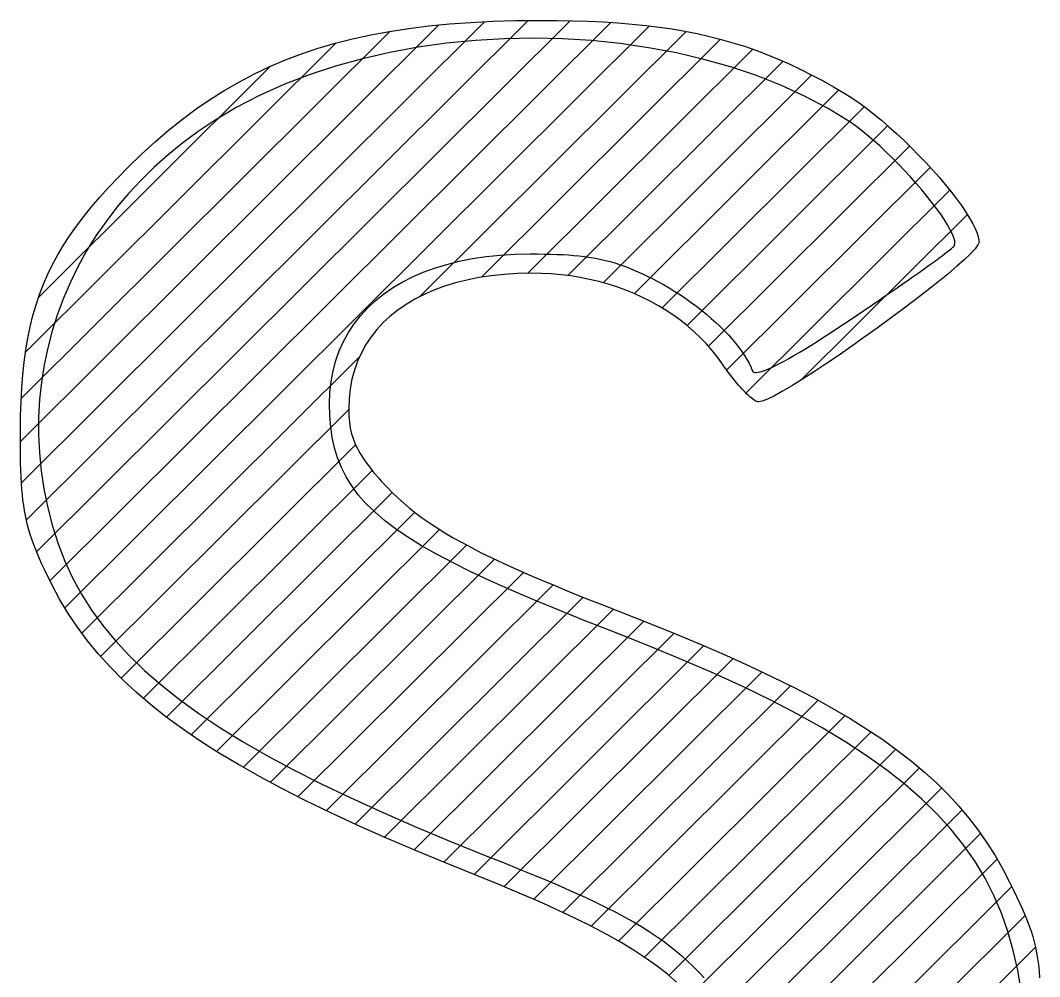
# Model space of a CAD drawing. Extents: x 0 to 420, y -1 to 297.
# Drawn here: x 211.303 to 214.376, y 5.783 to 8.666 of the extents above; entities that cross this region are included whole.
import ezdxf

# ---------------------------------------------------------------- set-up
doc = ezdxf.new("R2010")
doc.units = 0
doc.layers.get('0').update_dxf_attribs({"color": 15, "linetype": 'CONTINUOUS'})
doc.layers.add('SCD_DRAW', color=11, linetype='CONTINUOUS')

# ---------------------------------------------------------------- blocks, each defined once
blk = doc.blocks.new('EX_A3Frame_SysCAD2')
at = {"linetype": 'CONTINUOUS'}
for p, q in [((211.302534, 7.395715), (212.564699, 8.652038)), ((211.302534, 7.395715), (212.564699, 8.652038)), ((211.305599, 7.271783), (212.702081, 8.661799)), ((211.305599, 7.271783), (212.702081, 8.661799)), ((211.320505, 7.159634), (212.83336, 8.665485)), ((211.320505, 7.159634), (212.83336, 8.665485)), ((211.351456, 7.063502), (212.960256, 8.664854)), ((211.351456, 7.063502), (212.960256, 8.664854)), ((211.391193, 6.97607), (213.082727, 8.659773)), ((211.391193, 6.97607), (213.082727, 8.659773)), ((211.436607, 6.894289), (213.199717, 8.649237)), ((211.436607, 6.894289), (213.199717, 8.649237)), ((212.415338, 8.632465), (212.473589, 8.641377)), ((212.473589, 8.641377), (212.533825, 8.64884)), ((212.533825, 8.64884), (212.596149, 8.65489)), ((212.596149, 8.65489), (212.660665, 8.659564)), ((212.660665, 8.659564), (212.727478, 8.662899)), ((212.727478, 8.662899), (212.79669, 8.664932)), ((212.79669, 8.664932), (212.868409, 8.665702)), ((212.868409, 8.665702), (212.918876, 8.665505)), ((212.918876, 8.665505), (212.967614, 8.664688)), ((212.967614, 8.664688), (213.014713, 8.663228)), ((213.014713, 8.663228), (213.060265, 8.661105)), ((213.060265, 8.661105), (213.104364, 8.658296)), ((213.104364, 8.658296), (213.147102, 8.654778)), ((213.147102, 8.654778), (213.188569, 8.65053)), ((213.188569, 8.65053), (213.22886, 8.64553)), ((213.22886, 8.64553), (213.268066, 8.639755)), ((213.268066, 8.639755), (213.306278, 8.633183)), ((211.305078, 7.525272), (212.417842, 8.632885)), ((211.305078, 7.525272), (212.417842, 8.632885)), ((212.251437, 8.596651), (212.304365, 8.610138)), ((212.304365, 8.610138), (212.358964, 8.622064)), ((212.358964, 8.622064), (212.415338, 8.632465)), ((212.507244, 7.833452), (213.309999, 8.632491)), ((212.507244, 7.833452), (213.309999, 8.632491)), ((212.762222, 8.610292), (212.674722, 8.60524)), ((212.693231, 7.891594), (213.413957, 8.608982)), ((212.693231, 7.891594), (213.413957, 8.608982)), ((212.849983, 8.611865), (212.762222, 8.610292)), ((212.937674, 8.609957), (212.849983, 8.611865)), ((213.024967, 8.604569), (212.937674, 8.609957)), ((213.306278, 8.633183), (213.343591, 8.625792)), ((213.343591, 8.625792), (213.380095, 8.617561)), ((213.380095, 8.617561), (213.415883, 8.608466)), ((213.415883, 8.608466), (213.451047, 8.598486)), ((211.318066, 7.665186), (212.25478, 8.597563)), ((211.318066, 7.665186), (212.25478, 8.597563)), ((212.150173, 8.56484), (212.200075, 8.581564)), ((212.200075, 8.581564), (212.251437, 8.596651)), ((212.501821, 8.584689), (212.41708, 8.569191)), ((212.587812, 8.596705), (212.501821, 8.584689)), ((212.674722, 8.60524), (212.587812, 8.596705)), ((212.8326, 7.903332), (213.511268, 8.578858)), ((212.8326, 7.903332), (213.511268, 8.578858)), ((213.111533, 8.595704), (213.024967, 8.604569)), ((213.19704, 8.58336), (213.111533, 8.595704)), ((213.281161, 8.567539), (213.19704, 8.58336)), ((213.451047, 8.598486), (213.485679, 8.5876)), ((213.485679, 8.5876), (213.519872, 8.575784)), ((213.519872, 8.575784), (213.553717, 8.563015)), ((212.05434, 8.526336), (212.10163, 8.546444)), ((212.10163, 8.546444), (212.150173, 8.56484)), ((212.333917, 8.55021), (212.252662, 8.527745)), ((212.41708, 8.569191), (212.333917, 8.55021)), ((213.363565, 8.548241), (213.281161, 8.567539)), ((213.443923, 8.525467), (213.363565, 8.548241)), ((213.553717, 8.563015), (213.587307, 8.549274)), ((213.587307, 8.549274), (213.620734, 8.534537)), ((211.357743, 7.831664), (212.056714, 8.527399)), ((211.357743, 7.831664), (212.056714, 8.527399)), ((212.008198, 8.504479), (212.05434, 8.526336)), ((212.252662, 8.527745), (212.173645, 8.501795)), ((212.953491, 7.896427), (213.602692, 8.542623)), ((212.953491, 7.896427), (213.602692, 8.542623)), ((213.521907, 8.499217), (213.443923, 8.525467)), ((213.620734, 8.534537), (213.654091, 8.518783)), ((213.654091, 8.518783), (213.687469, 8.501989)), ((211.963099, 8.480837), (212.008198, 8.504479)), ((212.173645, 8.501795), (212.097193, 8.472361)), ((213.059509, 7.87497), (213.688768, 8.501315)), ((213.059509, 7.87497), (213.688768, 8.501315)), ((213.597185, 8.469493), (213.521907, 8.499217)), ((213.687469, 8.501989), (213.720961, 8.484133)), ((213.720961, 8.484133), (213.754657, 8.465193)), ((211.875617, 8.428049), (211.91894, 8.455373)), ((211.91894, 8.455373), (211.963099, 8.480837)), ((212.097193, 8.472361), (212.023639, 8.439441)), ((213.153903, 7.841942), (213.770677, 8.45586)), ((213.153903, 7.841942), (213.770677, 8.45586)), ((213.669428, 8.436294), (213.597185, 8.469493)), ((213.754657, 8.465193), (213.788653, 8.445147)), ((211.833025, 8.398826), (211.875617, 8.428049)), ((212.023639, 8.439441), (211.953311, 8.403035)), ((213.738308, 8.399622), (213.669428, 8.436294)), ((213.788653, 8.445147), (213.809692, 8.431843)), ((213.809692, 8.431843), (213.831363, 8.416966)), ((211.791059, 8.36767), (211.833025, 8.398826)), ((211.953311, 8.403035), (211.886538, 8.363141)), ((213.238094, 7.798796), (213.847397, 8.405279)), ((213.238094, 7.798796), (213.847397, 8.405279)), ((213.803495, 8.359477), (213.738308, 8.399622)), ((213.831363, 8.416966), (213.853531, 8.400666)), ((213.853531, 8.400666), (213.876058, 8.383095)), ((211.749616, 8.334543), (211.791059, 8.36767)), ((211.886538, 8.363141), (211.838201, 8.330595)), ((213.876058, 8.383095), (213.898811, 8.364403)), ((213.898811, 8.364403), (213.921653, 8.34474)), ((211.70859, 8.299406), (211.749616, 8.334543)), ((211.838201, 8.330595), (211.791989, 8.296382)), ((213.312688, 7.746059), (213.917665, 8.348236)), ((213.312688, 7.746059), (213.917665, 8.348236)), ((213.820551, 8.347628), (213.803495, 8.359477)), ((213.838233, 8.334311), (213.820551, 8.347628)), ((213.856409, 8.31968), (213.838233, 8.334311)), ((213.921653, 8.34474), (213.944449, 8.324258)), ((211.667878, 8.262224), (211.70859, 8.299406)), ((213.874947, 8.303893), (213.856409, 8.31968)), ((213.893715, 8.287105), (213.874947, 8.303893)), ((213.944449, 8.324258), (213.967061, 8.303106)), ((213.967061, 8.303106), (213.989355, 8.281436)), ((211.791989, 8.296382), (211.74793, 8.26057)), ((213.377547, 7.683632), (213.983716, 8.286995)), ((213.377547, 7.683632), (213.983716, 8.286995)), ((213.91258, 8.269474), (213.893715, 8.287105)), ((213.931412, 8.251155), (213.91258, 8.269474)), ((213.989355, 8.281436), (214.011194, 8.259398)), ((211.627375, 8.222957), (211.667878, 8.262224)), ((211.74793, 8.26057), (211.706055, 8.223222)), ((213.950078, 8.232305), (213.931412, 8.251155)), ((214.011194, 8.259398), (214.032443, 8.237141)), ((214.032443, 8.237141), (214.052967, 8.21482)), ((211.597102, 8.192206), (211.627375, 8.222957)), ((211.706055, 8.223222), (211.666395, 8.184403)), ((213.432275, 7.61156), (214.046023, 8.222468)), ((213.432275, 7.61156), (214.046023, 8.222468)), ((213.968447, 8.21308), (213.950078, 8.232305)), ((213.986386, 8.193637), (213.968447, 8.21308)), ((214.052967, 8.21482), (214.072628, 8.192582)), ((211.568619, 8.16207), (211.597102, 8.192206)), ((211.666395, 8.184403), (211.628978, 8.14418)), ((214.003762, 8.174132), (213.986386, 8.193637)), ((214.072628, 8.192582), (214.091293, 8.170577)), ((211.541881, 8.132437), (211.568619, 8.16207)), ((213.490156, 7.542188), (214.104811, 8.153999)), ((213.490156, 7.542188), (214.104811, 8.153999)), ((214.020445, 8.154721), (214.003762, 8.174132)), ((214.036303, 8.135562), (214.020445, 8.154721)), ((214.091293, 8.170577), (214.108823, 8.148959)), ((214.108823, 8.148959), (214.125084, 8.127876)), ((211.516843, 8.103196), (211.541881, 8.132437)), ((211.628978, 8.14418), (211.593836, 8.102613)), ((214.051204, 8.11681), (214.036303, 8.135562)), ((214.065014, 8.098621), (214.051204, 8.11681)), ((214.125084, 8.127876), (214.13994, 8.107479)), ((211.493457, 8.074236), (211.516843, 8.103196)), ((211.593836, 8.102613), (211.560997, 8.059771)), ((214.077604, 8.081153), (214.065014, 8.098621)), ((214.13994, 8.107479), (214.153255, 8.087921)), ((214.153255, 8.087921), (214.164894, 8.069348)), ((211.471681, 8.045445), (211.493457, 8.074236)), ((211.560997, 8.059771), (211.530492, 8.015717)), ((213.657413, 7.581687), (214.158232, 8.080187)), ((213.657413, 7.581687), (214.158232, 8.080187)), ((214.08884, 8.06456), (214.077604, 8.081153)), ((214.098591, 8.049001), (214.08884, 8.06456)), ((214.164894, 8.069348), (214.174719, 8.051915)), ((211.451466, 8.016711), (211.471681, 8.045445)), ((214.106724, 8.034631), (214.098591, 8.049001)), ((214.113108, 8.021607), (214.106724, 8.034631)), ((214.174719, 8.051915), (214.182596, 8.03577)), ((214.182596, 8.03577), (214.188388, 8.021065)), ((211.432767, 7.987922), (211.451466, 8.016711)), ((211.530492, 8.015717), (211.502351, 7.970517)), ((214.11761, 8.010084), (214.113108, 8.021607)), ((214.120101, 8.00022), (214.11761, 8.010084)), ((214.118513, 7.986094), (214.120445, 7.992171)), ((214.120445, 7.992171), (214.120101, 8.00022)), ((214.188388, 8.021065), (214.191961, 8.00795)), ((214.193177, 7.996576), (214.190145, 7.988594)), ((214.191961, 8.00795), (214.193177, 7.996576)), ((211.41554, 7.958968), (211.432767, 7.987922)), ((211.502351, 7.970517), (211.476604, 7.924234)), ((212.749737, 7.958085), (212.794141, 7.960758)), ((212.794141, 7.960758), (212.840057, 7.961655)), ((212.840057, 7.961655), (212.861664, 7.961579)), ((212.861664, 7.961579), (212.882218, 7.961344)), ((212.882218, 7.961344), (212.901789, 7.960933)), ((212.901789, 7.960933), (212.920446, 7.960336)), ((212.920446, 7.960336), (212.938257, 7.959535)), ((214.081949, 7.956213), (214.090637, 7.962754)), ((214.090637, 7.962754), (214.098248, 7.968593)), ((214.098248, 7.968593), (214.104734, 7.973696)), ((214.104734, 7.973696), (214.11005, 7.978031)), ((214.11005, 7.978031), (214.11415, 7.981563)), ((214.11415, 7.981563), (214.116986, 7.984262)), ((214.116986, 7.984262), (214.118513, 7.986094)), ((214.167355, 7.962026), (214.148578, 7.94415)), ((214.181374, 7.976959), (214.167355, 7.962026)), ((214.190145, 7.988594), (214.181374, 7.976959)), ((211.385316, 7.900115), (211.399738, 7.929736)), ((211.399738, 7.929736), (211.41554, 7.958968)), ((212.551758, 7.919114), (212.588017, 7.930223)), ((212.588017, 7.930223), (212.625984, 7.939705)), ((212.625984, 7.939705), (212.665619, 7.947529)), ((212.665619, 7.947529), (212.706883, 7.953665)), ((212.706883, 7.953665), (212.749737, 7.958085)), ((212.938257, 7.959535), (212.95529, 7.958519)), ((212.95529, 7.958519), (212.971617, 7.957272)), ((212.971617, 7.957272), (212.987305, 7.955783)), ((212.987305, 7.955783), (213.002422, 7.954034)), ((213.002422, 7.954034), (213.017039, 7.952014)), ((213.017039, 7.952014), (213.031224, 7.949709)), ((213.031224, 7.949709), (213.045045, 7.947105)), ((213.045045, 7.947105), (213.058573, 7.944186)), ((213.058573, 7.944186), (213.071875, 7.940941)), ((213.071875, 7.940941), (213.085021, 7.937354)), ((213.085021, 7.937354), (213.09808, 7.933411)), ((213.09808, 7.933411), (213.111121, 7.9291)), ((214.037339, 7.923678), (214.049877, 7.932701)), ((214.049877, 7.932701), (214.061522, 7.941153)), ((214.061522, 7.941153), (214.072229, 7.949001)), ((214.072229, 7.949001), (214.081949, 7.956213)), ((214.148578, 7.94415), (214.125533, 7.923687)), ((211.372228, 7.869994), (211.385316, 7.900115)), ((211.476604, 7.924234), (211.45328, 7.876934)), ((212.484522, 7.892125), (212.517247, 7.906404)), ((212.517247, 7.906404), (212.551758, 7.919114)), ((212.761312, 7.899931), (212.722309, 7.895818)), ((212.801728, 7.902476), (212.761312, 7.899931)), ((212.84352, 7.903422), (212.801728, 7.902476)), ((212.873582, 7.902979), (212.84352, 7.903422)), ((212.903373, 7.901459), (212.873582, 7.902979)), ((212.932858, 7.89888), (212.903373, 7.901459)), ((212.962003, 7.895258), (212.932858, 7.89888)), ((213.111121, 7.9291), (213.124212, 7.924406)), ((213.124212, 7.924406), (213.137422, 7.919315)), ((213.137422, 7.919315), (213.15082, 7.913812)), ((213.15082, 7.913812), (213.164477, 7.907885)), ((213.164477, 7.907885), (213.178459, 7.90152)), ((213.178459, 7.90152), (213.192837, 7.894701)), ((213.994829, 7.893512), (214.009769, 7.90405)), ((214.009769, 7.90405), (214.023955, 7.914116)), ((214.023955, 7.914116), (214.037339, 7.923678)), ((214.09871, 7.900991), (214.068599, 7.876417)), ((214.125533, 7.923687), (214.09871, 7.900991)), ((211.360429, 7.83926), (211.372228, 7.869994)), ((211.45328, 7.876934), (211.43241, 7.828682)), ((212.424589, 7.858975), (212.453622, 7.876305)), ((212.453622, 7.876305), (212.484522, 7.892125)), ((212.61413, 7.874326), (212.581131, 7.864199)), ((212.648682, 7.88299), (212.61413, 7.874326)), ((212.684754, 7.890162), (212.648682, 7.88299)), ((212.722309, 7.895818), (212.684754, 7.890162)), ((212.990773, 7.890608), (212.962003, 7.895258)), ((213.019133, 7.88495), (212.990773, 7.890608)), ((213.047049, 7.878297), (213.019133, 7.88495)), ((213.074485, 7.870668), (213.047049, 7.878297)), ((213.101407, 7.862078), (213.074485, 7.870668)), ((213.192837, 7.894701), (213.207678, 7.887416)), ((213.207678, 7.887416), (213.225011, 7.87849)), ((213.225011, 7.87849), (213.242238, 7.86905)), ((213.242238, 7.86905), (213.259317, 7.859137)), ((213.945946, 7.85939), (213.962872, 7.871148)), ((213.962872, 7.871148), (213.979181, 7.882533)), ((213.979181, 7.882533), (213.994829, 7.893512)), ((214.068599, 7.876417), (214.035691, 7.850321)), ((211.349872, 7.807802), (211.360429, 7.83926)), ((212.372275, 7.8199), (212.397459, 7.840163)), ((212.397459, 7.840163), (212.424589, 7.858975)), ((212.519941, 7.839661), (212.491821, 7.825301)), ((212.549723, 7.852635), (212.519941, 7.839661)), ((212.581131, 7.864199), (212.549723, 7.852635)), ((213.12778, 7.852545), (213.101407, 7.862078)), ((213.153569, 7.842085), (213.12778, 7.852545)), ((213.17874, 7.830713), (213.153569, 7.842085)), ((213.259317, 7.859137), (213.276208, 7.848787)), ((213.276208, 7.848787), (213.292866, 7.83804)), ((213.292866, 7.83804), (213.30925, 7.826935)), ((213.910434, 7.834885), (213.928452, 7.847291)), ((213.928452, 7.847291), (213.945946, 7.85939)), ((214.035691, 7.850321), (214.000475, 7.823055)), ((211.340513, 7.775508), (211.349872, 7.807802)), ((211.43241, 7.828682), (211.414024, 7.779542)), ((212.349073, 7.798212), (212.372275, 7.8199)), ((212.465398, 7.809585), (212.440706, 7.792536)), ((212.491821, 7.825301), (212.465398, 7.809585)), ((213.203257, 7.818448), (213.17874, 7.830713)), ((213.227086, 7.805305), (213.203257, 7.818448)), ((213.30925, 7.826935), (213.325319, 7.81551)), ((213.325319, 7.81551), (213.341029, 7.803804)), ((213.853704, 7.796149), (213.873014, 7.809281)), ((213.873014, 7.809281), (213.891939, 7.822204)), ((213.891939, 7.822204), (213.910434, 7.834885)), ((214.000475, 7.823055), (213.963441, 7.794977)), ((211.414024, 7.779542), (211.398151, 7.729578)), ((212.327895, 7.775133), (212.349073, 7.798212)), ((212.440706, 7.792536), (212.417784, 7.774182)), ((213.250193, 7.791301), (213.227086, 7.805305)), ((213.272542, 7.776452), (213.250193, 7.791301)), ((213.294099, 7.760776), (213.272542, 7.776452)), ((213.341029, 7.803804), (213.35634, 7.791857)), ((213.35634, 7.791857), (213.371208, 7.779706)), ((213.371208, 7.779706), (213.385592, 7.767389)), ((213.814117, 7.769389), (213.834056, 7.78284)), ((213.834056, 7.78284), (213.853704, 7.796149)), ((213.963441, 7.794977), (213.925081, 7.766441)), ((211.332305, 7.742267), (211.340513, 7.775508)), ((212.291763, 7.72491), (212.308778, 7.750689)), ((212.308778, 7.750689), (212.327895, 7.775133)), ((212.396665, 7.754551), (212.377386, 7.733667)), ((212.417784, 7.774182), (212.396665, 7.754551)), ((213.314827, 7.744288), (213.294099, 7.760776)), ((213.385592, 7.767389), (213.399449, 7.754948)), ((213.399449, 7.754948), (213.412738, 7.742418)), ((213.767479, 7.73831), (213.790317, 7.753446)), ((213.790317, 7.753446), (213.814117, 7.769389)), ((213.925081, 7.766441), (213.885882, 7.737802)), ((211.325203, 7.707968), (211.332305, 7.742267)), ((211.398151, 7.729578), (211.384822, 7.678857)), ((212.276889, 7.697827), (212.291763, 7.72491)), ((212.377386, 7.733667), (212.359981, 7.711558)), ((213.334695, 7.727005), (213.314827, 7.744288)), ((213.353665, 7.708944), (213.334695, 7.727005)), ((213.412738, 7.742418), (213.425416, 7.72984)), ((213.425416, 7.72984), (213.437441, 7.717253)), ((213.437441, 7.717253), (213.448771, 7.704694)), ((213.724689, 7.710459), (213.745603, 7.72398)), ((213.745603, 7.72398), (213.767479, 7.73831)), ((213.885882, 7.737802), (213.846337, 7.709413)), ((211.319161, 7.672499), (211.325203, 7.707968)), ((212.264195, 7.669467), (212.276889, 7.697827)), ((212.344487, 7.688249), (212.330939, 7.663768)), ((212.359981, 7.711558), (212.344487, 7.688249)), ((213.371704, 7.690121), (213.353665, 7.708944)), ((213.388777, 7.670554), (213.371704, 7.690121)), ((213.448771, 7.704694), (213.459365, 7.692204)), ((213.459365, 7.692204), (213.469178, 7.67982)), ((213.667729, 7.674737), (213.685752, 7.685837)), ((213.685752, 7.685837), (213.704739, 7.697744)), ((213.704739, 7.697744), (213.724689, 7.710459)), ((213.846337, 7.709413), (213.806934, 7.681632)), ((211.314134, 7.635747), (211.319161, 7.672499)), ((211.384822, 7.678857), (211.374067, 7.627443)), ((212.253721, 7.639863), (212.264195, 7.669467)), ((212.330939, 7.663768), (212.319373, 7.638141)), ((213.404848, 7.650257), (213.388777, 7.670554)), ((213.469178, 7.67982), (213.478171, 7.667581)), ((213.478171, 7.667581), (213.486301, 7.655525)), ((213.486301, 7.655525), (213.493525, 7.643693)), ((213.61945, 7.646289), (213.634578, 7.654963)), ((213.634578, 7.654963), (213.650671, 7.664445)), ((213.650671, 7.664445), (213.667729, 7.674737)), ((213.768165, 7.654812), (213.730519, 7.629308)), ((213.806934, 7.681632), (213.768165, 7.654812)), ((211.310077, 7.597602), (211.314134, 7.635747)), ((211.374067, 7.627443), (211.365915, 7.575399)), ((211.487629, 6.818558), (212.325622, 7.652672)), ((211.487629, 6.818558), (212.325622, 7.652672)), ((212.245506, 7.60904), (212.253721, 7.639863)), ((212.319373, 7.638141), (212.309825, 7.611394)), ((213.419884, 7.629247), (213.404848, 7.650257)), ((213.425236, 7.621473), (213.419884, 7.629247)), ((213.493525, 7.643693), (213.499802, 7.632122)), ((213.499802, 7.632122), (213.505088, 7.620851)), ((213.568606, 7.619686), (213.579866, 7.625122)), ((213.579866, 7.625122), (213.592094, 7.631369)), ((213.592094, 7.631369), (213.605288, 7.638424)), ((213.605288, 7.638424), (213.61945, 7.646289)), ((213.730519, 7.629308), (213.694484, 7.605475)), ((211.306942, 7.557952), (211.310077, 7.597602)), ((212.239589, 7.57703), (212.245506, 7.60904)), ((212.309825, 7.611394), (212.302329, 7.583553)), ((213.430638, 7.613834), (213.425236, 7.621473)), ((213.436073, 7.606349), (213.430638, 7.613834)), ((213.441525, 7.599034), (213.436073, 7.606349)), ((213.446976, 7.591908), (213.441525, 7.599034)), ((213.452411, 7.584986), (213.446976, 7.591908)), ((213.505088, 7.620851), (213.509343, 7.60992)), ((213.509343, 7.60992), (213.510898, 7.607243)), ((213.510898, 7.607243), (213.513425, 7.605379)), ((213.513425, 7.605379), (213.516925, 7.604327)), ((213.516925, 7.604327), (213.521397, 7.604088)), ((213.521397, 7.604088), (213.52684, 7.60466)), ((213.52684, 7.60466), (213.533254, 7.606043)), ((213.533254, 7.606043), (213.540637, 7.608238)), ((213.540637, 7.608238), (213.548991, 7.611243)), ((213.548991, 7.611243), (213.558314, 7.615059)), ((213.558314, 7.615059), (213.568606, 7.619686)), ((213.694484, 7.605475), (213.660554, 7.583669)), ((211.365915, 7.575399), (211.360397, 7.522793)), ((212.236011, 7.543862), (212.239589, 7.57703)), ((212.302329, 7.583553), (212.296923, 7.554646)), ((213.457813, 7.578287), (213.452411, 7.584986)), ((213.463165, 7.571829), (213.457813, 7.578287)), ((213.468452, 7.565628), (213.463165, 7.571829)), ((213.473656, 7.559701), (213.468452, 7.565628)), ((213.629218, 7.564243), (213.600964, 7.547554)), ((213.660554, 7.583669), (213.629218, 7.564243)), ((211.304685, 7.516685), (211.306942, 7.557952)), ((212.234809, 7.509566), (212.236011, 7.543862)), ((212.296923, 7.554646), (212.29364, 7.5247)), ((213.478761, 7.554066), (213.473656, 7.559701)), ((213.483749, 7.54874), (213.478761, 7.554066)), ((213.488606, 7.543741), (213.483749, 7.54874)), ((213.493315, 7.539086), (213.488606, 7.543741)), ((213.497857, 7.534792), (213.493315, 7.539086)), ((213.502218, 7.530876), (213.497857, 7.534792)), ((213.506382, 7.527356), (213.502218, 7.530876)), ((213.576285, 7.533955), (213.555668, 7.523803)), ((213.600964, 7.547554), (213.576285, 7.533955)), ((211.30326, 7.47369), (211.304685, 7.516685)), ((211.360397, 7.522793), (211.357543, 7.469686)), ((212.235662, 7.474122), (212.234809, 7.509566)), ((212.29364, 7.5247), (212.292517, 7.493738)), ((213.51033, 7.52425), (213.506382, 7.527356)), ((213.514048, 7.521574), (213.51033, 7.52425)), ((213.517517, 7.519346), (213.514048, 7.521574)), ((213.520722, 7.517582), (213.517517, 7.519346)), ((213.523646, 7.516301), (213.520722, 7.517582)), ((213.526274, 7.51552), (213.523646, 7.516301)), ((213.528587, 7.515255), (213.526274, 7.51552)), ((213.539606, 7.517451), (213.528587, 7.515255)), ((213.555668, 7.523803), (213.539606, 7.517451)), ((211.302622, 7.428855), (211.30326, 7.47369)), ((211.357543, 7.469686), (211.357381, 7.416145)), ((211.544368, 6.748049), (212.292517, 7.492734)), ((211.544368, 6.748049), (212.292517, 7.492734)), ((212.23833, 7.440239), (212.235662, 7.474122)), ((212.292517, 7.493738), (212.292629, 7.483567)), ((212.292629, 7.483567), (212.292997, 7.473698)), ((212.292997, 7.473698), (212.293634, 7.464102)), ((212.242976, 7.407785), (212.23833, 7.440239)), ((212.293634, 7.464102), (212.294552, 7.454752)), ((212.294552, 7.454752), (212.295764, 7.445618)), ((212.295764, 7.445618), (212.297282, 7.436674)), ((211.302533, 7.402237), (211.302622, 7.428855)), ((211.357381, 7.416145), (211.359943, 7.362235)), ((212.249764, 7.376631), (212.242976, 7.407785)), ((212.297282, 7.436674), (212.29912, 7.427891)), ((212.29912, 7.427891), (212.301291, 7.41924)), ((212.301291, 7.41924), (212.303806, 7.410696)), ((212.303806, 7.410696), (212.30668, 7.402227)), ((211.30259, 7.377131), (211.302533, 7.402237)), ((211.30281, 7.353442), (211.30259, 7.377131)), ((211.606217, 6.682626), (212.313153, 7.38629)), ((211.606217, 6.682626), (212.313153, 7.38629)), ((212.258855, 7.346642), (212.249764, 7.376631)), ((212.30668, 7.402227), (212.309924, 7.393806)), ((212.309924, 7.393806), (212.313552, 7.385407)), ((212.313552, 7.385407), (212.317576, 7.376999)), ((212.317576, 7.376999), (212.32201, 7.368555)), ((211.30321, 7.331072), (211.30281, 7.353442)), ((211.359943, 7.362235), (211.365257, 7.308021)), ((212.270414, 7.31769), (212.258855, 7.346642)), ((212.32201, 7.368555), (212.326865, 7.360047)), ((212.326865, 7.360047), (212.332156, 7.351448)), ((212.332156, 7.351448), (212.337894, 7.342728)), ((211.303806, 7.309923), (211.30321, 7.331072)), ((212.284604, 7.289641), (212.270414, 7.31769)), ((212.337894, 7.342728), (212.344092, 7.333859)), ((212.344092, 7.333859), (212.350764, 7.324813)), ((212.350764, 7.324813), (212.35792, 7.315564)), ((212.35792, 7.315564), (212.365577, 7.306082)), ((211.304615, 7.289896), (211.303806, 7.309923)), ((211.305655, 7.270894), (211.304615, 7.289896)), ((211.365257, 7.308021), (211.373356, 7.253566)), ((211.672797, 6.621662), (212.363252, 7.308921)), ((211.672797, 6.621662), (212.363252, 7.308921)), ((212.301587, 7.262366), (212.284604, 7.289641)), ((212.365577, 7.306082), (212.373745, 7.296337)), ((212.373745, 7.296337), (212.382437, 7.286305)), ((212.382437, 7.286305), (212.391667, 7.275955)), ((211.306941, 7.25282), (211.305655, 7.270894)), ((211.373356, 7.253566), (211.38482, 7.19646)), ((212.321527, 7.235732), (212.301587, 7.262366)), ((212.391667, 7.275955), (212.407381, 7.259037)), ((212.407381, 7.259037), (212.42357, 7.242584)), ((211.308492, 7.235575), (211.306941, 7.25282)), ((211.310323, 7.219061), (211.308492, 7.235575)), ((211.743304, 6.564858), (212.423877, 7.242281)), ((211.743304, 6.564858), (212.423877, 7.242281)), ((212.344587, 7.209609), (212.321527, 7.235732)), ((212.42357, 7.242584), (212.440338, 7.226538)), ((212.440338, 7.226538), (212.457788, 7.210843)), ((211.312452, 7.203182), (211.310323, 7.219061)), ((211.314895, 7.187839), (211.312452, 7.203182)), ((211.38482, 7.19646), (211.399087, 7.14117)), ((212.370929, 7.183864), (212.344587, 7.209609)), ((212.457788, 7.210843), (212.476022, 7.195444)), ((212.476022, 7.195444), (212.495144, 7.180282)), ((211.31767, 7.172934), (211.314895, 7.187839)), ((211.320793, 7.158369), (211.31767, 7.172934)), ((211.81734, 6.511566), (212.491778, 7.182882)), ((211.81734, 6.511566), (212.491778, 7.182882)), ((212.400718, 7.158367), (212.370929, 7.183864)), ((212.495144, 7.180282), (212.515258, 7.165304)), ((212.515258, 7.165304), (212.536464, 7.150451)), ((211.324281, 7.144047), (211.320793, 7.158369)), ((211.328151, 7.129871), (211.324281, 7.144047)), ((211.399087, 7.14117), (211.416301, 7.087579)), ((211.894399, 6.461322), (212.566814, 7.130624)), ((211.894399, 6.461322), (212.566814, 7.130624)), ((212.434116, 7.132986), (212.400718, 7.158367)), ((212.471287, 7.10759), (212.434116, 7.132986)), ((212.536464, 7.150451), (212.558869, 7.135667)), ((212.558869, 7.135667), (212.582573, 7.120898)), ((211.332421, 7.115741), (211.328151, 7.129871)), ((211.337105, 7.101561), (211.332421, 7.115741)), ((211.342223, 7.087232), (211.337105, 7.101561)), ((212.512393, 7.082048), (212.471287, 7.10759)), ((212.582573, 7.120898), (212.60768, 7.106084)), ((212.60768, 7.106084), (212.634294, 7.091171)), ((211.34779, 7.072658), (211.342223, 7.087232)), ((211.353824, 7.057739), (211.34779, 7.072658)), ((211.416301, 7.087579), (211.436602, 7.035569)), ((211.974097, 6.413665), (212.647553, 7.084004)), ((211.974097, 6.413665), (212.647553, 7.084004)), ((212.557597, 7.056228), (212.512393, 7.082048)), ((212.634294, 7.091171), (212.662517, 7.076102)), ((212.662517, 7.076102), (212.692454, 7.060821)), ((211.36034, 7.042379), (211.353824, 7.057739)), ((211.367357, 7.026479), (211.36034, 7.042379)), ((212.056034, 6.368238), (212.732319, 7.041392)), ((212.056034, 6.368238), (212.732319, 7.041392)), ((212.607063, 7.029999), (212.557597, 7.056228)), ((212.692454, 7.060821), (212.724205, 7.045271)), ((212.724205, 7.045271), (212.757876, 7.029395)), ((211.37489, 7.009941), (211.367357, 7.026479)), ((211.396982, 6.964684), (211.37489, 7.009941)), ((211.436602, 7.035569), (211.460132, 6.985022)), ((212.660954, 7.00323), (212.607063, 7.029999)), ((212.757876, 7.029395), (212.793568, 7.01314)), ((212.793568, 7.01314), (212.831386, 6.996445)), ((211.460132, 6.985022), (211.487032, 6.935821)), ((212.139596, 6.324866), (212.819512, 7.001634)), ((212.139596, 6.324866), (212.819512, 7.001634)), ((212.719432, 6.975789), (212.660954, 7.00323)), ((212.831386, 6.996445), (212.871431, 6.979256)), ((212.871431, 6.979256), (212.913808, 6.961517)), ((211.420945, 6.920676), (211.396982, 6.964684)), ((212.225085, 6.282975), (212.908848, 6.963572)), ((212.225085, 6.282975), (212.908848, 6.963572)), ((212.782663, 6.947544), (212.719432, 6.975789)), ((212.850806, 6.918365), (212.782663, 6.947544)), ((212.913808, 6.961517), (212.958619, 6.943172)), ((211.446904, 6.877831), (211.420945, 6.920676)), ((211.487032, 6.935821), (211.517446, 6.887848)), ((212.311981, 6.242483), (212.999442, 6.926762)), ((212.311981, 6.242483), (212.999442, 6.926762)), ((212.924028, 6.888121), (212.850806, 6.918365)), ((212.958619, 6.943172), (213.005967, 6.924163)), ((213.005967, 6.924163), (213.055956, 6.904434)), ((211.517446, 6.887848), (211.551513, 6.840987)), ((212.400446, 6.203034), (213.091278, 6.890668)), ((212.400446, 6.203034), (213.091278, 6.890668)), ((213.002489, 6.856678), (212.924028, 6.888121)), ((213.055956, 6.904434), (213.108688, 6.883929)), ((211.474984, 6.836058), (211.446904, 6.877831)), ((212.489591, 6.164782), (213.182922, 6.854902)), ((212.489591, 6.164782), (213.182922, 6.854902)), ((213.086354, 6.823908), (213.002489, 6.856678)), ((213.108688, 6.883929), (213.195551, 6.849888)), ((211.505314, 6.795269), (211.474984, 6.836058)), ((211.551513, 6.840987), (211.589377, 6.795119)), ((213.194156, 6.781373), (213.086354, 6.823908)), ((213.195551, 6.849888), (213.278259, 6.81645)), ((211.538017, 6.755374), (211.505314, 6.795269)), ((211.589377, 6.795119), (211.631179, 6.750127)), ((212.579632, 6.12742), (213.273734, 6.818309)), ((212.579632, 6.12742), (213.273734, 6.818309)), ((213.278259, 6.81645), (213.356928, 6.783533)), ((212.670441, 6.090828), (213.363535, 6.780714)), ((212.670441, 6.090828), (213.363535, 6.780714)), ((213.296054, 6.739329), (213.194156, 6.781373)), ((213.356928, 6.783533), (213.431676, 6.751057)), ((211.573219, 6.716285), (211.538017, 6.755374)), ((211.631179, 6.750127), (211.677061, 6.705894)), ((212.761156, 6.054137), (213.452146, 6.741929)), ((212.761156, 6.054137), (213.452146, 6.741929)), ((213.392189, 6.697646), (213.296054, 6.739329)), ((213.431676, 6.751057), (213.502624, 6.718937)), ((211.611048, 6.67791), (211.573219, 6.716285)), ((211.677061, 6.705894), (211.727165, 6.662302)), ((212.850571, 6.016155), (213.539342, 6.701737)), ((212.850571, 6.016155), (213.539342, 6.701737)), ((213.502624, 6.718937), (213.569888, 6.687092)), ((211.651628, 6.640163), (211.611048, 6.67791)), ((213.482698, 6.656194), (213.392189, 6.697646)), ((213.569888, 6.687092), (213.633587, 6.65544)), ((211.695087, 6.602954), (211.651628, 6.640163)), ((211.727165, 6.662302), (211.781632, 6.619233)), ((212.938308, 5.976495), (213.624862, 6.659872)), ((212.938308, 5.976495), (213.624862, 6.659872)), ((213.567725, 6.614845), (213.482698, 6.656194)), ((213.633587, 6.65544), (213.693839, 6.6239)), ((211.781632, 6.619233), (211.840605, 6.576569)), ((213.023833, 5.93464), (213.708382, 6.616019)), ((213.023833, 5.93464), (213.708382, 6.616019)), ((213.647407, 6.573468), (213.567725, 6.614845)), ((213.693839, 6.6239), (213.750762, 6.592388)), ((211.741548, 6.566193), (211.695087, 6.602954)), ((213.750762, 6.592388), (213.804474, 6.560823)), ((211.791139, 6.529792), (211.741548, 6.566193)), ((211.840605, 6.576569), (211.904224, 6.534195)), ((213.10641, 5.889849), (213.789528, 6.569804)), ((213.10641, 5.889849), (213.789528, 6.569804)), ((213.721886, 6.531934), (213.647407, 6.573468)), ((213.804474, 6.560823), (213.855095, 6.529123)), ((211.843984, 6.493661), (211.791139, 6.529792)), ((211.904224, 6.534195), (211.972633, 6.491991)), ((213.184939, 5.841053), (213.867843, 6.520797)), ((213.184939, 5.841053), (213.867843, 6.520797)), ((213.791302, 6.490114), (213.721886, 6.531934)), ((213.855095, 6.529123), (213.902742, 6.497207)), ((211.900212, 6.457711), (211.843984, 6.493661)), ((211.972633, 6.491991), (212.045971, 6.449841)), ((213.855794, 6.447878), (213.791302, 6.490114)), ((213.902742, 6.497207), (213.947532, 6.46499)), ((211.959946, 6.421853), (211.900212, 6.457711)), ((213.25782, 5.786613), (213.94285, 6.468471)), ((213.25782, 5.786613), (213.94285, 6.468471)), ((213.947532, 6.46499), (213.989585, 6.432393)), ((212.045971, 6.449841), (212.124383, 6.407627)), ((213.915503, 6.405095), (213.855794, 6.447878)), ((213.989585, 6.432393), (214.02902, 6.399333)), ((212.023313, 6.385998), (211.959946, 6.421853)), ((212.124383, 6.407627), (212.208008, 6.365231)), ((213.322495, 5.724004), (214.013964, 6.412271)), ((213.322495, 5.724004), (214.013964, 6.412271)), ((213.970568, 6.361639), (213.915503, 6.405095)), ((214.02902, 6.399333), (214.065953, 6.365727)), ((212.09044, 6.350057), (212.023313, 6.385998)), ((212.208008, 6.365231), (212.29699, 6.322535)), ((214.065953, 6.365727), (214.100503, 6.331495)), ((212.16145, 6.31394), (212.09044, 6.350057)), ((213.374945, 5.649039), (214.080675, 6.351502)), ((213.374945, 5.649039), (214.080675, 6.351502)), ((214.021131, 6.317377), (213.970568, 6.361639)), ((214.100503, 6.331495), (214.132789, 6.296553)), ((212.236471, 6.277558), (212.16145, 6.31394)), ((212.29699, 6.322535), (212.39147, 6.279425)), ((214.067332, 6.27218), (214.021131, 6.317377)), ((212.315629, 6.240823), (212.236471, 6.277558)), ((212.39147, 6.279425), (212.491588, 6.235778)), ((213.408434, 5.555388), (214.142195, 6.285752)), ((213.408434, 5.555388), (214.142195, 6.285752)), ((214.109309, 6.22592), (214.067332, 6.27218)), ((214.132789, 6.296553), (214.162928, 6.26082)), ((212.39905, 6.203645), (212.315629, 6.240823)), ((214.162928, 6.26082), (214.19104, 6.224213)), ((212.491588, 6.235778), (212.597489, 6.191481)), ((213.413155, 5.433103), (214.198114, 6.214427)), ((213.413155, 5.433103), (214.198114, 6.214427)), ((214.147204, 6.178467), (214.109309, 6.22592)), ((214.19104, 6.224213), (214.217241, 6.186651)), ((212.486857, 6.165935), (212.39905, 6.203645)), ((212.597489, 6.191481), (212.709313, 6.146414)), ((214.181156, 6.129692), (214.147204, 6.178467)), ((214.217241, 6.186651), (214.241652, 6.148051)), ((212.57918, 6.127604), (212.486857, 6.165935)), ((214.241652, 6.148051), (214.264389, 6.108332)), ((212.365104, 4.263107), (214.248027, 6.137312)), ((212.365104, 4.263107), (214.248027, 6.137312)), ((212.676142, 6.088562), (212.57918, 6.127604)), ((212.709313, 6.146414), (212.759575, 6.126381)), ((212.759575, 6.126381), (212.806978, 6.107223)), ((214.211306, 6.079463), (214.181156, 6.129692)), ((212.74347, 6.061419), (212.676142, 6.088562)), ((212.806978, 6.107223), (212.851646, 6.088868)), ((212.851646, 6.088868), (212.893705, 6.071243)), ((214.264389, 6.108332), (214.28557, 6.067412)), ((212.80704, 6.034907), (212.74347, 6.061419)), ((212.893705, 6.071243), (212.933281, 6.054275)), ((214.237794, 6.027652), (214.211306, 6.079463)), ((214.28557, 6.067412), (214.296452, 6.045198)), ((212.485122, 4.255584), (214.292072, 6.054168)), ((212.485122, 4.255584), (214.292072, 6.054168)), ((212.866934, 6.008961), (212.80704, 6.034907)), ((212.933281, 6.054275), (212.9705, 6.037894)), ((212.9705, 6.037894), (213.005488, 6.022027)), ((214.260759, 5.97413), (214.237794, 6.027652)), ((214.296452, 6.045198), (214.30647, 6.024462)), ((214.30647, 6.024462), (214.315659, 6.005006)), ((212.923229, 5.983515), (212.866934, 6.008961)), ((213.005488, 6.022027), (213.03837, 6.006601)), ((213.03837, 6.006601), (213.069272, 5.991544)), ((214.315659, 6.005006), (214.324056, 5.986632)), ((212.608462, 4.251367), (214.332447, 5.967371)), ((212.608462, 4.251367), (214.332447, 5.967371)), ((212.976005, 5.958505), (212.923229, 5.983515)), ((213.069272, 5.991544), (213.098321, 5.976785)), ((213.098321, 5.976785), (213.125642, 5.96225)), ((214.280342, 5.918768), (214.260759, 5.97413)), ((214.324056, 5.986632), (214.331695, 5.969144)), ((214.331695, 5.969144), (214.338613, 5.952346)), ((213.025342, 5.933866), (212.976005, 5.958505)), ((213.071319, 5.909531), (213.025342, 5.933866)), ((213.125642, 5.96225), (213.15136, 5.947867)), ((213.15136, 5.947867), (213.175604, 5.933564)), ((213.175604, 5.933564), (213.198495, 5.919271)), ((214.338613, 5.952346), (214.344845, 5.936038)), ((214.344845, 5.936038), (214.350427, 5.920025)), ((213.114014, 5.885435), (213.071319, 5.909531)), ((213.198495, 5.919271), (213.220163, 5.904911)), ((213.220163, 5.904911), (213.240732, 5.890416)), ((214.296684, 5.861434), (214.280342, 5.918768)), ((214.350427, 5.920025), (214.355395, 5.904108)), ((214.355395, 5.904108), (214.359783, 5.888092)), ((212.734392, 4.250132), (214.36362, 5.871817)), ((212.734392, 4.250132), (214.36362, 5.871817)), ((213.153508, 5.861514), (213.114014, 5.885435)), ((213.240732, 5.890416), (213.260328, 5.875712)), ((213.260328, 5.875712), (213.279077, 5.860727)), ((214.359783, 5.888092), (214.363629, 5.871779)), ((214.363629, 5.871779), (214.366966, 5.854971)), ((213.18988, 5.837701), (213.153508, 5.861514)), ((213.279077, 5.860727), (213.297104, 5.845388)), ((213.297104, 5.845388), (213.314536, 5.829624)), ((214.309924, 5.802001), (214.296684, 5.861434)), ((214.366966, 5.854971), (214.369833, 5.837471)), ((213.223207, 5.813932), (213.18988, 5.837701)), ((213.253572, 5.79014), (213.223207, 5.813932)), ((213.314536, 5.829624), (213.331499, 5.813362)), ((213.331499, 5.813362), (213.348118, 5.79653)), ((214.369833, 5.837471), (214.372262, 5.819084)), ((214.372262, 5.819084), (214.374291, 5.79961)), ((213.281051, 5.766263), (213.253572, 5.79014)), ((213.348118, 5.79653), (213.364518, 5.779056)), ((214.320202, 5.740337), (214.309924, 5.802001)), ((214.374291, 5.79961), (214.375955, 5.778854))]:
    blk.add_line(p, q, dxfattribs=at)

msp = doc.modelspace()

# ---------------------------------------------------------------- block references
at = {"layer": 'SCD_DRAW', "color": 10}
msp.add_blockref('EX_A3Frame_SysCAD2', (0, 0), dxfattribs=at)

doc.saveas('drawing.dxf')
